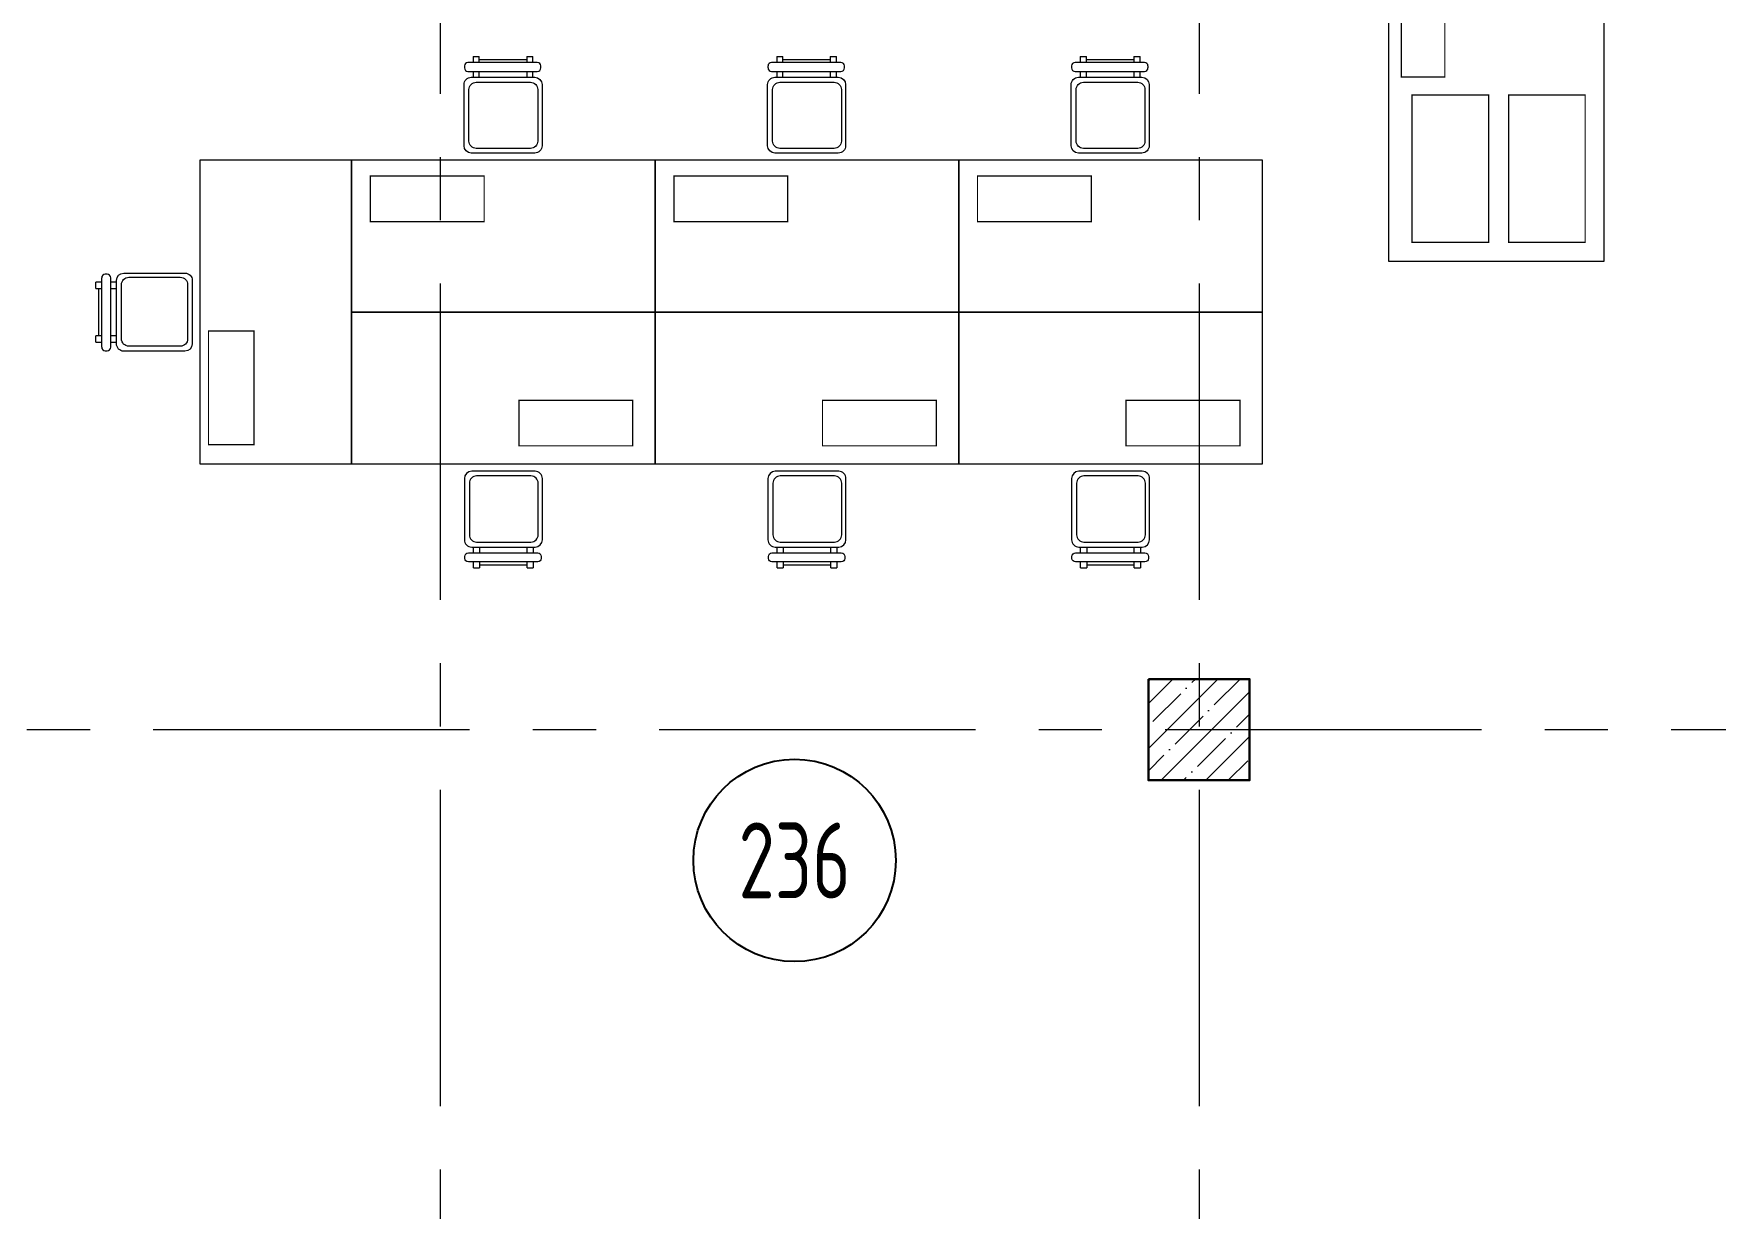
# Model space of a CAD drawing. Header units: millimetres. Extents: x -13407 to 158044, y -108832 to 109387.
# Drawn here: x 6963 to 13611, y 67396 to 72037 of the extents above; entities that cross this region are included whole.
import ezdxf
from ezdxf.enums import TextEntityAlignment as Align

# ---------------------------------------------------------------- set-up
doc = ezdxf.new("R2010")
doc.units = ezdxf.units.MM
doc.linetypes.add('CENTER', pattern=[2, 1.25, -0.25, 0.25, -0.25])
doc.layers.get('Defpoints').update_dxf_attribs({"color": 6})
for name, color, linetype, lineweight in [('АР_Колонны', 5, 'Continuous', 30), ('АР_Колонны Штрих', 250, 'Continuous', 5), ('АР_Маркер экспликации', 239, 'Continuous', 13), ('АР_Номер помещения', 1, 'Continuous', 25), ('АР_Оси', 193, 'Continuous', 9), ('АР_Помещения_площадь', 19, 'Continuous', 9), ('ТХ_мебель передв', 250, 'Continuous', 13)]:
    doc.layers.add(name, color=color, linetype=linetype, lineweight=lineweight)
doc.layers.add('ТХ_оборуд_учебн', color=80, linetype='Continuous')
doc.styles.add('ISOCPEUR', font='isocpeur.ttf', dxfattribs={"width": 0.7})
doc.styles.get("Standard").update_dxf_attribs({"font": 'arial.ttf'})

# ---------------------------------------------------------------- blocks, each defined once
blk = doc.blocks.new('*U374')
at = {"layer": 'АР_Номер помещения', "color": 7}
blk.add_circle((-13678.2, 5596.2), 400, dxfattribs=at)
at = {"layer": 'Defpoints', "color": 7, "style": 'ISOCPEUR', "width": 0.7}
blk.add_attdef('ПЛОЩАДЬ_ПОМЕЩЕНИЯ', text='', height=200, dxfattribs=at).set_placement((-10334.3, 590.5), align=Align.MIDDLE_RIGHT)
at = {"layer": 'Defpoints', "color": 7, "style": 'ISOCPEUR', "width": 0.7, "flags": 1}
blk.add_attdef('КАТЕГОРИЯ', (-499.2, -2092.2), '', height=250, dxfattribs=at)
at = {"layer": 'АР_Номер помещения', "color": 7, "style": 'ISOCPEUR', "width": 0.7}
blk.add_attdef('НОМЕР_ПОМЕЩЕНИЯ', text='', height=300, dxfattribs=at).set_placement((-13678.2, 5596.2), align=Align.MIDDLE_CENTER)
at = {"layer": 'АР_Помещения_площадь', "color": 7, "lineweight": 30, "width": 0.7, "flags": 104}
blk.add_attdef('ИМЯ_ПОМЕЩЕНИЯ', text='', height=100, dxfattribs=at).set_placement((157.6, 1217.1), align=Align.MIDDLE_CENTER)
blk = doc.blocks.new('стул 5  340х340')
at = {"linetype": 'ByBlock', "extrusion": (-6.19742e-05, 0.000470712, 1)}
for p, q in [((-15375, 16627.7, 196.8), (-15375, 16619.9, 196.8)), ((-15086.8, 16641.7, 196.8), (-15361.1, 16641.7, 196.8)), ((-15340.7, 16664.9, 196.8), (-15316.5, 16664.9, 196.8)), ((-15340.7, 16664.9, 196.8), (-15340.7, 16641.7, 196.8)), ((-15316.5, 16641.7, 196.8), (-15316.5, 16664.9, 196.8)), ((-15316.5, 16653.3, 196.8), (-15128.7, 16653.3, 196.8)), ((-15128.7, 16664.9, 196.8), (-15104.4, 16664.9, 196.8)), ((-15128.7, 16664.9, 196.8), (-15128.7, 16641.7, 196.8)), ((-15104.4, 16641.7, 196.8), (-15104.4, 16664.9, 196.8)), ((-15072.8, 16619.9, 196.8), (-15072.8, 16627.7, 196.8)), ((-15361.1, 16605.9, 196.8), (-15086.8, 16605.9, 196.9)), ((-15340.7, 16605.9, 196.8), (-15340.7, 16583.2, 196.9)), ((-15316.5, 16583.2, 196.9), (-15316.5, 16605.9, 196.8)), ((-15128.7, 16605.9, 196.9), (-15128.7, 16583.2, 196.9)), ((-15104.4, 16583.2, 196.9), (-15104.4, 16605.9, 196.9))]:
    blk.add_line(p, q, dxfattribs=at)
at = {"ltscale": 100, "extrusion": (-6.19742e-05, 0.000470712, 1), "elevation": 205.6}
for points in [[(-15347.9, 16582.9), (-15097, 16582.9, -0.414169), (-15068.3, 16554.2), (-15068.3, 16312.2, -0.414258), (-15097, 16283.5), (-15347.9, 16283.5, -0.414169), (-15376.6, 16312.2), (-15376.6, 16554.2, -0.414258)], [(-15328.2, 16563.2), (-15113.6, 16563.2, -0.414214), (-15084.9, 16534.4), (-15084.9, 16330.6, -0.414214), (-15113.6, 16301.9), (-15328.2, 16301.9, -0.414214), (-15356.9, 16330.6), (-15356.9, 16534.4, -0.414214)]]:
    blk.add_lwpolyline(points, format="xyb", close=True, dxfattribs=at)
at = {"linetype": 'ByBlock', "extrusion": (-6.19742e-05, 0.000470712, 1)}
for centre, start, end in [((-15361, 16627.6, 205.6), 90, 180), ((-15361, 16619.8, 205.6), 180, 270), ((-15086.8, 16627.6, 205.6), 0, 90), ((-15086.8, 16619.8, 205.6), 270, 0)]:
    blk.add_arc(centre, 13.9, start, end, dxfattribs=at)
blk = doc.blocks.new('У021-2')
at = {"layer": 'ТХ_мебель передв', "ltscale": 100, "const_width": 2}
blk.add_lwpolyline([(-69845.6, 128050.5), (-68645.6, 128050.5), (-68645.6, 128650.5), (-69845.6, 128650.5)], close=True, dxfattribs=at)

msp = doc.modelspace()

# ---------------------------------------------------------------- hatches: boundary and pattern name
at = {"layer": 'АР_Колонны Штрих', "ltscale": 100}
h = msp.add_hatch(dxfattribs=at)
h.set_pattern_fill('ANSI35', color=256, scale=500)
h.set_pattern_definition([(45, (-945682.16, 109358.67), (-88.388348, 88.388348), []), (45, (-945593.77, 109358.67), (-88.388348, 88.388348), [156.25, -31.25, 0, -31.25])])
h.paths.add_polyline_path([(11769.9, 69487.2), (11369.9, 69487.2), (11369.9, 69087.2), (11769.9, 69087.2)])

# ---------------------------------------------------------------- linework, layer by layer
at = {"layer": 'АР_Колонны', "ltscale": 100}
msp.add_lwpolyline([(11369.9, 69487.2), (11769.9, 69487.2), (11769.9, 69087.2), (11369.9, 69087.2)], close=True, dxfattribs=at)
at = {"layer": 'АР_Оси', "linetype": 'CENTER', "ltscale": 1000}
for p, q in [((8569.9, 79049.7), (8569.9, 23317.3)), ((11569.9, 79049.7), (11569.9, 23317.3)), ((-12563.8, 69287.2), (70614.6, 69287.2)), ((-12563.8, 69287.2), (70614.6, 69287.2))]:
    msp.add_line(p, q, dxfattribs=at)
at = {"layer": 'ТХ_мебель передв', "elevation": 0.7}
msp.add_lwpolyline([(13170.3, 72936.8), (13170.3, 71136.8), (12320.3, 71136.8), (12320.3, 72936.8)], close=True, dxfattribs=at)
at = {"layer": 'ТХ_мебель передв', "ltscale": 100}
for points in [[(7620.1, 71536.9), (7620.1, 70336.9), (8220.1, 70336.9), (8220.1, 71536.9)], [(8220.1, 70936.9), (9420.1, 70936.9), (9420.1, 71536.9), (8220.1, 71536.9)], [(9420.1, 70936.9), (10620.1, 70936.9), (10620.1, 71536.9), (9420.1, 71536.9)], [(10620.1, 70936.9), (11820.1, 70936.9), (11820.1, 71536.9), (10620.1, 71536.9)], [(8220.1, 70336.9), (9420.1, 70336.9), (9420.1, 70936.9), (8220.1, 70936.9)], [(9420.1, 70336.9), (10620.1, 70336.9), (10620.1, 70936.9), (9420.1, 70936.9)], [(10620.1, 70336.9), (11820.1, 70336.9), (11820.1, 70936.9), (10620.1, 70936.9)]]:
    msp.add_lwpolyline(points, close=True, dxfattribs=at)
at = {"layer": 'ТХ_оборуд_учебн', "ltscale": 100, "const_width": 5, "elevation": 0.5}
for points in [[(12369.9, 71866.5), (12369.9, 72146.6), (12541.5, 72146.6), (12541.5, 71866.5)], [(13096.3, 71212.7), (12793.4, 71212.7), (12793.4, 71795.2), (13096.3, 71795.2)]]:
    msp.add_lwpolyline(points, close=True, dxfattribs=at)
at = {"layer": 'ТХ_оборуд_учебн', "ltscale": 100, "const_width": 5}
msp.add_lwpolyline([(12714.9, 71212.7), (12412, 71212.7), (12412, 71795.2), (12714.9, 71795.2)], close=True, dxfattribs=at)
at = {"layer": 'ТХ_оборуд_учебн', "const_width": 5}
for points in [[(8294.1, 71294.9), (8744.1, 71294.9), (8744.1, 71474.9), (8294.1, 71474.9)], [(9494.1, 71294.9), (9944.1, 71294.9), (9944.1, 71474.9), (9494.1, 71474.9)], [(10694.1, 71294.9), (11144.1, 71294.9), (11144.1, 71474.9), (10694.1, 71474.9)], [(8881.4, 70588.7), (9331.4, 70588.7), (9331.4, 70408.7), (8881.4, 70408.7)], [(10081.4, 70588.7), (10531.4, 70588.7), (10531.4, 70408.7), (10081.4, 70408.7)], [(11281.4, 70588.7), (11731.4, 70588.7), (11731.4, 70408.7), (11281.4, 70408.7)]]:
    msp.add_lwpolyline(points, close=True, dxfattribs=at)
at = {"layer": 'ТХ_оборуд_учебн', "const_width": 5, "elevation": 137.1}
msp.add_lwpolyline([(7834.4, 70412.8), (7834.4, 70862.8), (7654.4, 70862.8), (7654.4, 70412.8)], close=True, dxfattribs=at)

# ---------------------------------------------------------------- block references
at = {"layer": 'АР_Маркер экспликации'}
ref = msp.add_blockref('*U374', (23649.4, 63174.3), dxfattribs=at)
ref.add_attrib('НОМЕР_ПОМЕЩЕНИЯ', '236', dxfattribs={"layer": 'АР_Номер помещения', "color": 7, "height": 300, "style": 'ISOCPEUR', "width": 0.7}).set_placement((9971.2, 68770.5), align=Align.MIDDLE_CENTER)
at = {"layer": 'ТХ_мебель передв'}
for name, p in [('стул 5  340х340', (24041, 55282.1, -197)), ('стул 5  340х340', (25241, 55282.1, -197)), ('стул 5  340х340', (26441, 55282.1, -197)), ('У021-2', (78065.7, -57113.5)), ('У021-2', (79265.7, -57113.5)), ('У021-2', (80465.7, -57113.5)), ('У021-2', (78065.7, -57713.5)), ('У021-2', (79265.7, -57713.5)), ('У021-2', (80465.7, -57713.5))]:
    msp.add_blockref(name, p, dxfattribs=at)
for name, p, rotation in [('У021-2', (136270.6, 140182.5), 90), ('стул 5  340х340', (23873.7, 86159.4, -197), 89.99999999999999)]:
    msp.add_blockref(name, p, dxfattribs=dict(at, rotation=rotation))
at = {"layer": 'ТХ_мебель передв', "xscale": -1, "rotation": 180}
for p in [(24042.6, 86591.8, -197), (25242.6, 86591.8, -197), (26442.6, 86591.8, -197)]:
    msp.add_blockref('стул 5  340х340', p, dxfattribs=at)

doc.saveas('drawing.dxf')
